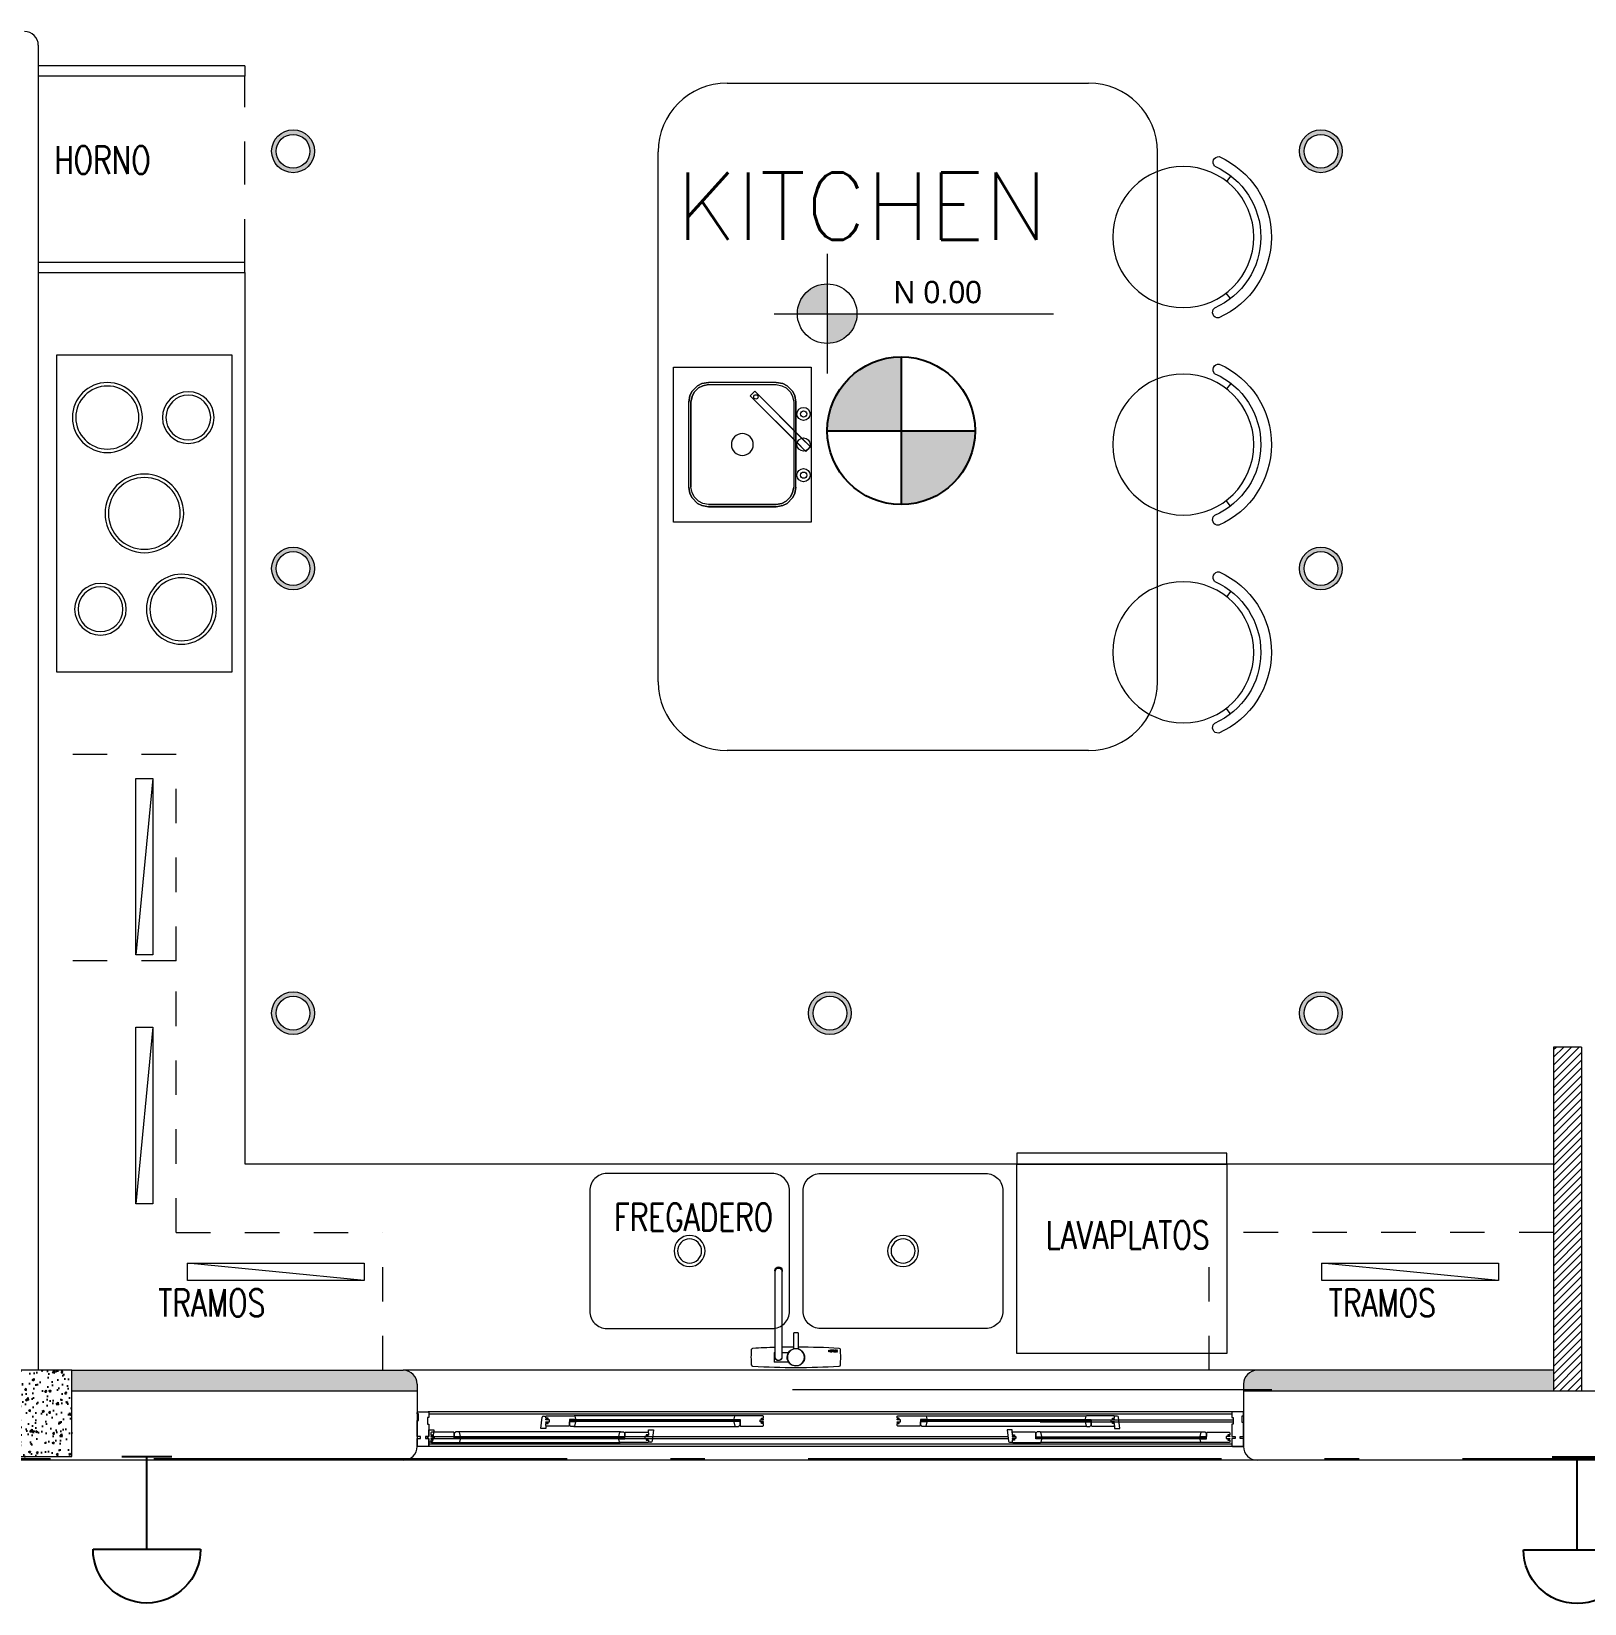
# Model space of a CAD drawing. Header units: metres. Extents: x 14 to 2416, y -346 to 476.
# Drawn here: x 46.732 to 51.242, y -222.756 to -218.19 of the extents above; entities that cross this region are included whole.
import ezdxf

# ---------------------------------------------------------------- set-up
doc = ezdxf.new("R2010")
doc.units = ezdxf.units.M
for name, pattern in [('0', [0]), ('ACAD_ISO10W100', [18, 12, -3, 0, -3]), ('DASHED', [0.75, 0.5, -0.25]), ('DASHED2', [0.375, 0.25, -0.125]), ('HIDDEN2', [0.1875, 0.125, -0.0625])]:
    doc.linetypes.add(name, pattern=pattern)
doc.layers.get('0').update_dxf_attribs({"linetype": '0', "lineweight": 20})
for name, color, linetype, lineweight in [('01_Mobiliario', 19, 'Continuous', 0), ('02_mobiliario', 250, 'Continuous', 5), ('A-ANNO-TEXT', 20, 'Continuous', 13), ('A-DOOR', 35, 'Continuous', 5), ('A-EQPM-OVHD', 253, 'DASHED2', 5), ('A-WALL', 250, 'Continuous', 20), ('baños', 251, 'Continuous', 0), ('Columnas', 7, 'Continuous', 18), ('cristales', 131, 'Continuous', 0), ('MAVA -LUMINARIAS', 1, 'Continuous', 18), ('MOB FIJOS', 251, 'Continuous', 0), ('MOBILIARIOS', 252, 'Continuous', 0), ('PLF 01', 252, 'Continuous', 9), ('PROYECCION', 9, 'DASHED', 0), ('textos', 7, 'Continuous', 0)]:
    doc.layers.add(name, color=color, linetype=linetype, lineweight=lineweight)
doc.layers.add('HATCH', color=8, linetype='Continuous')
doc.layers.add('MAVA Luminarias', color=1, linetype='Continuous')
doc.layers.add('RELLENO SECCION', color=8, linetype='Continuous', lineweight=0, transparency=0.4)
doc.layers.add('SOLAR', color=7, linetype='ACAD_ISO10W100', lineweight=9, true_color=0xff1414)
doc.styles.add('Arch-Dim', font='romans.shx', dxfattribs={"width": 0.75})
doc.styles.add('ESC100-2mm', font='arial.ttf', dxfattribs={"height": 0.15})
doc.styles.get("Standard").update_dxf_attribs({"font": 'arial.ttf', "height": 0.1875})

# ---------------------------------------------------------------- blocks, each defined once
blk = doc.blocks.new('SE3')
at = {"layer": 'MOB FIJOS'}
for p, q in [((115.4, 359.7), (115.4, 371.2)), ((132.6, 371.2), (115.4, 371.2)), ((115.4, 359.7), (116.8, 359.7)), ((116.8, 365.4), (116.8, 264.8)), ((124.5, 264.8), (124.5, 365.4)), ((124.5, 359.7), (132.6, 359.7)), ((138.5, 355.7), (138.5, 336.6)), ((143.5, 336.6), (143.5, 355.7)), ((180, 358.9), (179.6, 358.9)), ((179.6, 358.9), (179.6, 357)), ((179.6, 357), (180, 357)), ((180, 358.1), (180, 358.9)), ((180.7, 358.1), (180, 358.1)), ((180, 357), (180, 357.8)), ((180, 357.8), (180.7, 357.8)), ((181.1, 358.9), (180.7, 358.9)), ((180.7, 358.9), (180.7, 358.1)), ((180.7, 357.8), (180.7, 357)), ((180.7, 357), (181.1, 357)), ((181.1, 357), (181.1, 358.9)), ((181.5, 358.9), (182.8, 358.9)), ((181.5, 357), (181.5, 358.9)), ((182.9, 357), (181.5, 357)), ((181.8, 358.6), (181.8, 358.2)), ((182.8, 358.6), (181.8, 358.6)), ((181.8, 358.2), (182.8, 358.2)), ((181.8, 357.8), (181.8, 357.3)), ((182.8, 357.8), (181.8, 357.8)), ((181.8, 357.3), (182.9, 357.3)), ((182.8, 358.9), (182.8, 358.6)), ((182.8, 358.2), (182.8, 357.8)), ((182.9, 357.3), (182.9, 357)), ((183.2, 358.9), (183.6, 358.9)), ((183.2, 357), (183.2, 358.9)), ((184.5, 357), (183.2, 357)), ((183.6, 358.9), (183.6, 357.3)), ((183.6, 357.3), (184.5, 357.3)), ((184.5, 357.3), (184.5, 357)), ((184.6, 358.9), (185, 358.9)), ((185.2, 357), (184.6, 358.9)), ((185, 358.9), (185.4, 357.5)), ((185.6, 357), (185.2, 357)), ((185.4, 357.5), (185.9, 358.9)), ((186.3, 358.9), (185.6, 357)), ((185.9, 358.9), (186.3, 358.9)), ((186.5, 358.9), (187.8, 358.9)), ((186.5, 357), (186.5, 358.9)), ((187.8, 357), (186.5, 357)), ((186.8, 358.6), (186.8, 358.2)), ((187.8, 358.6), (186.8, 358.6)), ((186.8, 358.2), (187.7, 358.2)), ((186.8, 357.8), (186.8, 357.3)), ((187.7, 357.8), (186.8, 357.8)), ((186.8, 357.3), (187.8, 357.3)), ((187.7, 358.2), (187.7, 357.8)), ((187.8, 358.9), (187.8, 358.6)), ((187.8, 357.3), (187.8, 357)), ((188, 358.9), (188.5, 358.9)), ((188.6, 358), (188, 358.9)), ((188, 357), (188.6, 358)), ((188.4, 357), (188, 357)), ((188.8, 357.7), (188.4, 357)), ((188.5, 358.9), (188.8, 358.3)), ((188.8, 358.3), (189.2, 358.9)), ((189.2, 357), (188.8, 357.7)), ((189.6, 358.9), (189, 358)), ((189, 358), (189.7, 357)), ((189.2, 358.9), (189.6, 358.9)), ((189.7, 357), (189.2, 357)), ((143.5, 336.6), (138.5, 336.6)), ((116.5, 264.1), (116.5, 263.5)), ((116.8, 264.8), (116.8, 264.1)), ((124.5, 264.1), (124.5, 264.8)), ((124.8, 263.5), (124.8, 264.1))]:
    blk.add_line(p, q, dxfattribs=at)
blk.add_circle((141, 365.4), 10, dxfattribs=at)
for centre, radius, start, end in [((200.7, 365.4), 111.9, 175.2133, 184.7867), ((90.8, 374.6), 1.52, 93.4481, 175.2133), ((141, -458.7), 836.4, 86.5519, 93.4481), ((120.7, 365.4), 3.91, 0, 192.0524), ((120.7, 365.4), 3.81, 0, 180), ((141, 365.4), 10.2, 0, 255.8182), ((191.2, 374.6), 1.52, 4.7867, 86.5519), ((81.2, 365.4), 111.9, 355.2133, 4.7867), ((90.8, 356.2), 1.52, 184.7867, 266.5519), ((141, 1189.5), 836.4, 266.5519, 268.3467), ((120.7, 365.4), 3.91, 347.9113, 0), ((141, 1189.5), 836.4, 268.8689, 269.8295), ((141, 365.4), 10.2, 284.1818, 0), ((141, 1189.5), 836.4, 270.1705, 273.4481), ((191.2, 356.2), 1.52, 273.4481, 355.2133)]:
    blk.add_arc(centre, radius, start, end, dxfattribs=at)
for centre, major_axis, start_param, end_param in [((120.7, 264.1), (4.12, 0), 2.748282, 6.283185), ((120.7, 263.5), (4.12, 0), 3.141593, 6.283185), ((120.7, 264.8), (-3.81, 0), 0, 3.141593), ((120.7, 264.1), (3.81, 0), 3.141593, 6.283185), ((120.7, 264.1), (4.12, 0), 0, 0.393311)]:
    blk.add_ellipse(centre, major_axis=major_axis, ratio=0.996195, start_param=start_param, end_param=end_param, dxfattribs=at)
blk = doc.blocks.new('A$C42cea3f9')
at = {"layer": 'MOB FIJOS'}
for points in [[(0.53, 0.5642), (0.05, 0.5642, 0.414214), (0, 0.5142), (0, 0.1642, 0.414214), (0.05, 0.1142), (0.53, 0.1142, 0.414214), (0.58, 0.1642), (0.58, 0.5142, 0.414214)], [(0.67, 0.5642), (1.15, 0.5642, -0.414214), (1.2, 0.5142), (1.2, 0.1642, -0.414214), (1.15, 0.1142), (0.67, 0.1142, -0.414214), (0.62, 0.1642), (0.62, 0.5142, -0.414214)]]:
    blk.add_lwpolyline(points, format="xyb", close=True, dxfattribs=at)
at = {"layer": 'MOB FIJOS', "ltscale": 0.01}
for centre, major_axis in [((0.29, 0.3392), (-0.0318, 0.0318)), ((0.29, 0.3392), (-0.0247, 0.0247)), ((0.91, 0.3392), (-0.0318, 0.0318)), ((0.91, 0.3392), (-0.0247, 0.0247))]:
    blk.add_ellipse(centre, major_axis=major_axis, ratio=1, start_param=2.356194489560823, end_param=8.639379796740409, dxfattribs=at)
at = {"layer": 'MOB FIJOS', "xscale": 0.002480511886764446, "yscale": 0.002480511886764446, "zscale": 0.002480511886764446, "rotation": 180}
blk.add_blockref('SE3', (0.951, 0.9368), dxfattribs=at)
blk = doc.blocks.new('A$C900cbe0a')
at = {"layer": 'MOB FIJOS', "extrusion": (0, 0, -1), "elevation": -0.9042}
blk.add_lwpolyline([(-0.51, 0.92), (0, 0.92), (0, 0), (-0.51, 0)], close=True, dxfattribs=at)
at = {"layer": 'MOB FIJOS', "extrusion": (0, 0, -1)}
for centre, radius in [((-0.1475, 0.7384, -0.9042), 0.1016), ((-0.1475, 0.7384, -0.9042), 0.0916), ((-0.3825, 0.7384, -0.9042), 0.075), ((-0.3825, 0.7384, -0.9042), 0.065), ((-0.255, 0.46, -0.9042), 0.1143), ((-0.255, 0.46, -0.9042), 0.1043), ((-0.3625, 0.1816, -0.9042), 0.1016), ((-0.1275, 0.1816, -0.9042), 0.075), ((-0.1275, 0.1816, -0.9042), 0.065), ((-0.3625, 0.1816, -0.9042), 0.0916)]:
    blk.add_circle(centre, radius, dxfattribs=at)
blk = doc.blocks.new('Fenton Bead')
at = {"color": 7}
blk.add_lwpolyline([(2.1, 12.5, -0.341999), (0.2, 11), (0, 10.7), (0, 1), (1, 0), (18, 0), (18, 0.5), (14.7, 12.9, 0.339454), (13.2, 14), (4.1, 14, 0.341999)], format="xyb", close=True, dxfattribs=at)
blk = doc.blocks.new('A$C29b7e361')
at = {"layer": 'A-DOOR', "color": 7}
for p, q in [((0, 0.0985), (0.0015, 0.1)), ((0, 0.0945), (0, 0.0985)), ((0.004, 0.0945), (0, 0.0945)), ((0.0015, 0.1), (0.0325, 0.1)), ((0.004, 0.0755), (0.004, 0.0945)), ((0.0325, 0.1), (0.034, 0.0985)), ((2.3675, 0.1), (0.0325, 0.1)), ((0.034, 0.0985), (0.034, 0.0835)), ((2.3675, 0.1), (2.366, 0.0985)), ((2.366, 0.0985), (2.366, 0.0835)), ((2.3985, 0.1), (2.3675, 0.1)), ((2.4, 0.0985), (2.3985, 0.1)), ((2.4, 0.0885), (2.4, 0.0985)), ((0, 0.029), (0, 0.0755)), ((0, 0.0755), (0.004, 0.0755)), ((0.034, 0.0835), (0.03, 0.0835)), ((0.03, 0.0835), (0.03, 0.0645)), ((0.03, 0.0645), (0.034, 0.0645)), ((0.034, 0.0645), (0.034, 0.029)), ((0.034, 0.029), (0.034, 0.0485)), ((0.034, 0.0485), (0.049, 0.0485)), ((0.049, 0.0485), (0.0447, 0.0153)), ((0.3593, 0.0515), (0.3636, 0.0847)), ((0.3743, 0.0515), (0.3593, 0.0515)), ((0.3666, 0.0875), (0.3743, 0.0875)), ((0.3743, 0.0875), (0.3758, 0.089)), ((0.3743, 0.082), (0.3743, 0.0875)), ((0.3803, 0.082), (0.3743, 0.082)), ((0.3743, 0.077), (0.3743, 0.0793)), ((0.3743, 0.0793), (0.3803, 0.0793)), ((0.3843, 0.077), (0.3743, 0.077)), ((0.3743, 0.069), (0.3743, 0.071)), ((0.3743, 0.071), (0.3843, 0.071)), ((0.3803, 0.069), (0.3743, 0.069)), ((0.3743, 0.0605), (0.3743, 0.0663)), ((0.3743, 0.0663), (0.3803, 0.0663)), ((0.3758, 0.059), (0.3743, 0.0605)), ((0.3743, 0.0605), (0.3743, 0.0515)), ((0.3758, 0.089), (0.4565, 0.089)), ((0.4408, 0.059), (0.3758, 0.059)), ((0.3803, 0.0793), (0.3803, 0.082)), ((0.3803, 0.0663), (0.3803, 0.069)), ((0.3843, 0.071), (0.3843, 0.077)), ((0.4423, 0.0605), (0.4408, 0.059)), ((0.4598, 0.078), (0.4423, 0.078)), ((0.4423, 0.078), (0.4423, 0.0605)), ((0.4423, 0.075), (0.4473, 0.075)), ((0.4423, 0.075), (0.4473, 0.075)), ((0.4473, 0.077), (0.4533, 0.073)), ((0.4473, 0.073), (0.4533, 0.077)), ((0.4556, 0.058), (0.9246, 0.058)), ((0.4565, 0.089), (0.4583, 0.0875)), ((0.9237, 0.089), (0.4565, 0.089)), ((0.4583, 0.0875), (0.4603, 0.0795)), ((0.4603, 0.0785), (0.4598, 0.078)), ((0.4603, 0.0795), (0.4603, 0.0785)), ((0.6715, 0.0395), (0.6715, 0.0485)), ((0.6715, 0.0485), (0.6865, 0.0485)), ((0.6865, 0.0485), (0.6822, 0.0153)), ((0.9218, 0.0875), (0.9198, 0.0795)), ((0.9198, 0.0795), (0.9198, 0.0785)), ((0.9198, 0.0785), (0.9203, 0.078)), ((0.9203, 0.078), (0.9378, 0.078)), ((0.9237, 0.089), (0.9218, 0.0875)), ((1.0043, 0.089), (0.9237, 0.089)), ((0.9328, 0.077), (0.9268, 0.073)), ((0.9328, 0.073), (0.9268, 0.077)), ((0.9378, 0.075), (0.9328, 0.075)), ((0.9378, 0.075), (0.9328, 0.075)), ((0.9378, 0.078), (0.9378, 0.0605)), ((0.9378, 0.0605), (0.9393, 0.059)), ((0.9393, 0.059), (1.0043, 0.059)), ((0.9958, 0.071), (0.9958, 0.077)), ((0.9958, 0.077), (1.0058, 0.077)), ((1.0058, 0.071), (0.9958, 0.071)), ((0.9998, 0.0793), (0.9998, 0.082)), ((0.9998, 0.082), (1.0058, 0.082)), ((1.0058, 0.0793), (0.9998, 0.0793)), ((0.9998, 0.0663), (0.9998, 0.069)), ((0.9998, 0.069), (1.0058, 0.069)), ((1.0058, 0.0663), (0.9998, 0.0663)), ((1.0058, 0.0875), (1.0043, 0.089)), ((1.0043, 0.059), (1.0058, 0.0605)), ((1.0058, 0.082), (1.0058, 0.0875)), ((1.0058, 0.077), (1.0058, 0.0793)), ((1.0058, 0.069), (1.0058, 0.071)), ((1.0058, 0.0605), (1.0058, 0.0663)), ((1.3942, 0.0875), (1.3957, 0.089)), ((1.3942, 0.082), (1.3942, 0.0875)), ((1.4002, 0.082), (1.3942, 0.082)), ((1.3942, 0.077), (1.3942, 0.0793)), ((1.3942, 0.0793), (1.4002, 0.0793)), ((1.4042, 0.077), (1.3942, 0.077)), ((1.3942, 0.069), (1.3942, 0.071)), ((1.3942, 0.071), (1.4042, 0.071)), ((1.4002, 0.069), (1.3942, 0.069)), ((1.3942, 0.0605), (1.3942, 0.0663)), ((1.3942, 0.0663), (1.4002, 0.0663)), ((1.3957, 0.059), (1.3942, 0.0605)), ((1.3957, 0.089), (1.4763, 0.089)), ((1.4607, 0.059), (1.3957, 0.059)), ((1.4002, 0.0793), (1.4002, 0.082)), ((1.4002, 0.0663), (1.4002, 0.069)), ((1.4042, 0.071), (1.4042, 0.077)), ((1.4622, 0.0605), (1.4607, 0.059)), ((1.4797, 0.078), (1.4622, 0.078)), ((1.4622, 0.078), (1.4622, 0.0605)), ((1.4622, 0.075), (1.4672, 0.075)), ((1.4622, 0.075), (1.4672, 0.075)), ((1.4672, 0.077), (1.4732, 0.073)), ((1.4672, 0.073), (1.4732, 0.077)), ((1.9444, 0.058), (1.4754, 0.058)), ((1.4763, 0.089), (1.4782, 0.0875)), ((1.4763, 0.089), (1.9435, 0.089)), ((1.4782, 0.0875), (1.4802, 0.0795)), ((1.4802, 0.0785), (1.4797, 0.078)), ((1.4802, 0.0795), (1.4802, 0.0785)), ((1.7285, 0.0485), (1.7135, 0.0485)), ((1.7135, 0.0485), (1.7178, 0.0153)), ((1.7285, 0.0395), (1.7285, 0.0485)), ((1.9417, 0.0875), (1.9397, 0.0795)), ((1.9397, 0.0795), (1.9397, 0.0785)), ((1.9397, 0.0785), (1.9402, 0.078)), ((1.9402, 0.078), (1.9577, 0.078)), ((1.9435, 0.089), (1.9417, 0.0875)), ((2.0242, 0.089), (1.9435, 0.089)), ((1.9527, 0.077), (1.9467, 0.073)), ((1.9527, 0.073), (1.9467, 0.077)), ((1.9577, 0.075), (1.9527, 0.075)), ((1.9577, 0.075), (1.9527, 0.075)), ((1.9577, 0.078), (1.9577, 0.0605)), ((1.9577, 0.0605), (1.9592, 0.059)), ((1.9592, 0.059), (2.0242, 0.059)), ((2.0157, 0.071), (2.0157, 0.077)), ((2.0157, 0.077), (2.0257, 0.077)), ((2.0257, 0.071), (2.0157, 0.071)), ((2.0197, 0.0793), (2.0197, 0.082)), ((2.0197, 0.082), (2.0257, 0.082)), ((2.0257, 0.0793), (2.0197, 0.0793)), ((2.0197, 0.0663), (2.0197, 0.069)), ((2.0197, 0.069), (2.0257, 0.069)), ((2.0257, 0.0663), (2.0197, 0.0663)), ((2.0257, 0.0875), (2.0242, 0.089)), ((2.0242, 0.059), (2.0257, 0.0605)), ((2.0257, 0.082), (2.0257, 0.0875)), ((2.0334, 0.0875), (2.0257, 0.0875)), ((2.0257, 0.077), (2.0257, 0.0793)), ((2.0257, 0.069), (2.0257, 0.071)), ((2.0257, 0.0605), (2.0257, 0.0663)), ((2.0257, 0.0605), (2.0257, 0.0515)), ((2.0257, 0.0515), (2.0407, 0.0515)), ((2.0407, 0.0515), (2.0364, 0.0847)), ((2.366, 0.0835), (2.37, 0.0835)), ((2.37, 0.0645), (2.366, 0.0645)), ((2.366, 0.0645), (2.366, 0.029)), ((2.37, 0.0835), (2.37, 0.0645)), ((2.396, 0.0695), (2.396, 0.0885)), ((2.396, 0.0885), (2.4, 0.0885)), ((2.4, 0.0695), (2.396, 0.0695)), ((2.4, 0.029), (2.4, 0.0695)), ((0.01, 0.029), (0, 0.029)), ((0, 0), (0, 0.023)), ((0, 0.023), (0.01, 0.023)), ((0.0325, 0), (0, 0)), ((2.4, 0), (0, 0)), ((0.01, 0.023), (0.01, 0.029)), ((0.034, 0.029), (0.024, 0.029)), ((0.024, 0.029), (0.024, 0.023)), ((0.024, 0.023), (0.034, 0.023)), ((0.0305, 0.023), (0.0305, 0.029)), ((0.0305, 0.029), (0.034, 0.029)), ((0.034, 0.023), (0.0305, 0.023)), ((0.034, 0.0015), (0.0325, 0)), ((0.034, 0.023), (0.034, 0.0015)), ((0.034, 0.0015), (0.034, 0.023)), ((0.0417, 0.0125), (0.034, 0.0125)), ((0.0415, 0.041), (0.04, 0.0395)), ((0.04, 0.0395), (0.04, 0.0337)), ((0.04, 0.0337), (0.046, 0.0337)), ((0.046, 0.031), (0.04, 0.031)), ((0.04, 0.031), (0.04, 0.029)), ((0.04, 0.029), (0.05, 0.029)), ((0.05, 0.023), (0.04, 0.023)), ((0.04, 0.023), (0.04, 0.0207)), ((0.04, 0.0207), (0.046, 0.0207)), ((0.046, 0.018), (0.04, 0.018)), ((0.04, 0.018), (0.04, 0.0125)), ((0.04, 0.0125), (0.0415, 0.011)), ((0.1065, 0.041), (0.0415, 0.041)), ((0.0415, 0.011), (0.1221, 0.011)), ((0.046, 0.0337), (0.046, 0.031)), ((0.046, 0.0207), (0.046, 0.018)), ((0.05, 0.029), (0.05, 0.023)), ((0.108, 0.0395), (0.1065, 0.041)), ((0.108, 0.022), (0.108, 0.0395)), ((0.108, 0.025), (0.113, 0.025)), ((0.108, 0.025), (0.113, 0.025)), ((0.1255, 0.022), (0.108, 0.022)), ((0.113, 0.023), (0.119, 0.027)), ((0.113, 0.027), (0.119, 0.023)), ((0.5903, 0.042), (0.1212, 0.042)), ((0.1221, 0.011), (0.124, 0.0125)), ((0.1221, 0.011), (0.5894, 0.011)), ((0.124, 0.0125), (0.126, 0.0205)), ((0.126, 0.0215), (0.1255, 0.022)), ((0.126, 0.0205), (0.126, 0.0215)), ((0.5855, 0.0215), (0.586, 0.022)), ((0.5855, 0.0205), (0.5855, 0.0215)), ((0.5875, 0.0125), (0.5855, 0.0205)), ((0.586, 0.022), (0.6035, 0.022)), ((0.5894, 0.011), (0.5875, 0.0125)), ((0.67, 0.011), (0.5894, 0.011)), ((0.5985, 0.023), (0.5925, 0.027)), ((0.5985, 0.027), (0.5925, 0.023)), ((0.6035, 0.025), (0.5985, 0.025)), ((0.6035, 0.025), (0.5985, 0.025)), ((0.6035, 0.0395), (0.605, 0.041)), ((0.6035, 0.022), (0.6035, 0.0395)), ((0.605, 0.041), (0.67, 0.041)), ((0.6715, 0.029), (0.6615, 0.029)), ((0.6615, 0.029), (0.6615, 0.023)), ((0.6615, 0.023), (0.6715, 0.023)), ((0.6715, 0.0337), (0.6655, 0.0337)), ((0.6655, 0.0337), (0.6655, 0.031)), ((0.6655, 0.031), (0.6715, 0.031)), ((0.6715, 0.0207), (0.6655, 0.0207)), ((0.6655, 0.0207), (0.6655, 0.018)), ((0.6655, 0.018), (0.6715, 0.018)), ((0.67, 0.041), (0.6715, 0.0395)), ((0.6715, 0.0125), (0.67, 0.011)), ((0.6715, 0.0395), (0.6715, 0.0337)), ((0.6715, 0.031), (0.6715, 0.029)), ((0.6715, 0.023), (0.6715, 0.0207)), ((0.6715, 0.018), (0.6715, 0.0125)), ((0.6792, 0.0125), (0.6715, 0.0125)), ((1.7208, 0.0125), (1.7285, 0.0125)), ((1.73, 0.041), (1.7285, 0.0395)), ((1.7285, 0.0395), (1.7285, 0.0337)), ((1.7285, 0.0337), (1.7345, 0.0337)), ((1.7345, 0.031), (1.7285, 0.031)), ((1.7285, 0.031), (1.7285, 0.029)), ((1.7285, 0.029), (1.7385, 0.029)), ((1.7385, 0.023), (1.7285, 0.023)), ((1.7285, 0.023), (1.7285, 0.0207)), ((1.7285, 0.0207), (1.7345, 0.0207)), ((1.7345, 0.018), (1.7285, 0.018)), ((1.7285, 0.018), (1.7285, 0.0125)), ((1.7285, 0.0125), (1.73, 0.011)), ((1.795, 0.041), (1.73, 0.041)), ((1.73, 0.011), (1.8106, 0.011)), ((1.7345, 0.0337), (1.7345, 0.031)), ((1.7345, 0.0207), (1.7345, 0.018)), ((1.7385, 0.029), (1.7385, 0.023)), ((1.7965, 0.0395), (1.795, 0.041)), ((1.7965, 0.022), (1.7965, 0.0395)), ((1.7965, 0.025), (1.8015, 0.025)), ((1.7965, 0.025), (1.8015, 0.025)), ((1.814, 0.022), (1.7965, 0.022)), ((1.8015, 0.023), (1.8075, 0.027)), ((1.8015, 0.027), (1.8075, 0.023)), ((1.8097, 0.042), (2.2788, 0.042)), ((1.8106, 0.011), (1.8125, 0.0125)), ((2.2779, 0.011), (1.8106, 0.011)), ((1.8125, 0.0125), (1.8145, 0.0205)), ((1.8145, 0.0215), (1.814, 0.022)), ((1.8145, 0.0205), (1.8145, 0.0215)), ((2.274, 0.0215), (2.2745, 0.022)), ((2.274, 0.0205), (2.274, 0.0215)), ((2.276, 0.0125), (2.274, 0.0205)), ((2.2745, 0.022), (2.292, 0.022)), ((2.2779, 0.011), (2.276, 0.0125)), ((2.3585, 0.011), (2.2779, 0.011)), ((2.287, 0.023), (2.281, 0.027)), ((2.287, 0.027), (2.281, 0.023)), ((2.292, 0.025), (2.287, 0.025)), ((2.292, 0.025), (2.287, 0.025)), ((2.292, 0.0395), (2.2935, 0.041)), ((2.292, 0.022), (2.292, 0.0395)), ((2.2935, 0.041), (2.3585, 0.041)), ((2.36, 0.029), (2.35, 0.029)), ((2.35, 0.029), (2.35, 0.023)), ((2.35, 0.023), (2.36, 0.023)), ((2.36, 0.0337), (2.354, 0.0337)), ((2.354, 0.0337), (2.354, 0.031)), ((2.354, 0.031), (2.36, 0.031)), ((2.36, 0.0207), (2.354, 0.0207)), ((2.354, 0.0207), (2.354, 0.018)), ((2.354, 0.018), (2.36, 0.018)), ((2.3585, 0.041), (2.36, 0.0395)), ((2.36, 0.0125), (2.3585, 0.011)), ((2.36, 0.0395), (2.36, 0.0337)), ((2.36, 0.031), (2.36, 0.029)), ((2.36, 0.023), (2.36, 0.0207)), ((2.36, 0.018), (2.36, 0.0125)), ((2.366, 0.029), (2.376, 0.029)), ((2.376, 0.023), (2.366, 0.023)), ((2.366, 0.023), (2.366, 0.0015)), ((2.366, 0.0015), (2.3675, 0)), ((2.3675, 0), (2.4, 0)), ((2.376, 0.029), (2.376, 0.023)), ((2.39, 0.023), (2.39, 0.029)), ((2.39, 0.029), (2.4, 0.029)), ((2.4, 0.023), (2.39, 0.023)), ((2.4, 0), (2.4, 0.023))]:
    blk.add_line(p, q, dxfattribs=at)
at = {"layer": 'A-DOOR', "color": 8}
for p, q in [((2.366, 0.094), (0.034, 0.094)), ((1.8082, 0.077), (2.37, 0.077)), ((1.809, 0.071), (2.37, 0.071)), ((2.366, 0.006), (0.034, 0.006)), ((0.0457, 0.023), (1.7168, 0.023)), ((0.0465, 0.029), (1.716, 0.029))]:
    blk.add_line(p, q, dxfattribs=at)
at = {"layer": 'A-DOOR', "color": 7}
for points in [[(0.4423, 0.075), (0.4473, 0.075), (0.4473, 0.075), (0.4423, 0.075)], [(0.9328, 0.073), (0.4473, 0.073), (0.4473, 0.077), (0.9328, 0.077)], [(0.9328, 0.077), (0.4473, 0.077), (0.4473, 0.073), (0.9328, 0.073)], [(0.4473, 0.077), (0.4533, 0.077), (0.4533, 0.073), (0.4473, 0.073)], [(0.4598, 0.078), (0.4478, 0.078), (0.4478, 0.077), (0.4598, 0.077)], [(0.4598, 0.073), (0.4478, 0.073), (0.4478, 0.072), (0.4598, 0.072)], [(0.4533, 0.077), (0.4583, 0.077), (0.4583, 0.073), (0.4533, 0.073)], [(0.9203, 0.078), (0.9323, 0.078), (0.9323, 0.077), (0.9203, 0.077)], [(0.9203, 0.073), (0.9323, 0.073), (0.9323, 0.072), (0.9203, 0.072)], [(0.9268, 0.077), (0.9218, 0.077), (0.9218, 0.073), (0.9268, 0.073)], [(0.9328, 0.077), (0.9268, 0.077), (0.9268, 0.073), (0.9328, 0.073)], [(0.9378, 0.075), (0.9328, 0.075), (0.9328, 0.075), (0.9378, 0.075)], [(1.4622, 0.075), (1.4672, 0.075), (1.4672, 0.075), (1.4622, 0.075)], [(1.4672, 0.077), (1.4732, 0.077), (1.4732, 0.073), (1.4672, 0.073)], [(1.4672, 0.073), (1.9527, 0.073), (1.9527, 0.077), (1.4672, 0.077)], [(1.4672, 0.077), (1.9527, 0.077), (1.9527, 0.073), (1.4672, 0.073)], [(1.4797, 0.078), (1.4677, 0.078), (1.4677, 0.077), (1.4797, 0.077)], [(1.4797, 0.073), (1.4677, 0.073), (1.4677, 0.072), (1.4797, 0.072)], [(1.4732, 0.077), (1.4782, 0.077), (1.4782, 0.073), (1.4732, 0.073)], [(1.9402, 0.078), (1.9522, 0.078), (1.9522, 0.077), (1.9402, 0.077)], [(1.9402, 0.073), (1.9522, 0.073), (1.9522, 0.072), (1.9402, 0.072)], [(1.9467, 0.077), (1.9417, 0.077), (1.9417, 0.073), (1.9467, 0.073)], [(1.9527, 0.077), (1.9467, 0.077), (1.9467, 0.073), (1.9527, 0.073)], [(1.9577, 0.075), (1.9527, 0.075), (1.9527, 0.075), (1.9577, 0.075)], [(0.108, 0.025), (0.113, 0.025), (0.113, 0.025), (0.108, 0.025)], [(0.113, 0.023), (0.119, 0.023), (0.119, 0.027), (0.113, 0.027)], [(0.113, 0.027), (0.5985, 0.027), (0.5985, 0.023), (0.113, 0.023)], [(0.113, 0.023), (0.5985, 0.023), (0.5985, 0.027), (0.113, 0.027)], [(0.1255, 0.027), (0.1135, 0.027), (0.1135, 0.028), (0.1255, 0.028)], [(0.1255, 0.022), (0.1135, 0.022), (0.1135, 0.023), (0.1255, 0.023)], [(0.119, 0.023), (0.124, 0.023), (0.124, 0.027), (0.119, 0.027)], [(0.586, 0.027), (0.598, 0.027), (0.598, 0.028), (0.586, 0.028)], [(0.586, 0.022), (0.598, 0.022), (0.598, 0.023), (0.586, 0.023)], [(0.5925, 0.023), (0.5875, 0.023), (0.5875, 0.027), (0.5925, 0.027)], [(0.5985, 0.023), (0.5925, 0.023), (0.5925, 0.027), (0.5985, 0.027)], [(0.6035, 0.025), (0.5985, 0.025), (0.5985, 0.025), (0.6035, 0.025)], [(1.7965, 0.025), (1.8015, 0.025), (1.8015, 0.025), (1.7965, 0.025)], [(2.287, 0.027), (1.8015, 0.027), (1.8015, 0.023), (2.287, 0.023)], [(2.287, 0.023), (1.8015, 0.023), (1.8015, 0.027), (2.287, 0.027)], [(1.8015, 0.023), (1.8075, 0.023), (1.8075, 0.027), (1.8015, 0.027)], [(1.814, 0.027), (1.802, 0.027), (1.802, 0.028), (1.814, 0.028)], [(1.814, 0.022), (1.802, 0.022), (1.802, 0.023), (1.814, 0.023)], [(1.8075, 0.023), (1.8125, 0.023), (1.8125, 0.027), (1.8075, 0.027)], [(2.2745, 0.027), (2.2865, 0.027), (2.2865, 0.028), (2.2745, 0.028)], [(2.2745, 0.022), (2.2865, 0.022), (2.2865, 0.023), (2.2745, 0.023)], [(2.281, 0.023), (2.276, 0.023), (2.276, 0.027), (2.281, 0.027)], [(2.287, 0.023), (2.281, 0.023), (2.281, 0.027), (2.287, 0.027)], [(2.292, 0.025), (2.287, 0.025), (2.287, 0.025), (2.292, 0.025)]]:
    blk.add_lwpolyline(points, close=True, dxfattribs=at)
for centre, start, end in [((0.3666, 0.0845), 89.9985, 175.7109), ((2.0334, 0.0845), 4.2891, 90.0015), ((0.0417, 0.0155), 269.9985, 355.7109), ((0.6792, 0.0155), 269.9985, 355.7109), ((1.7208, 0.0155), 184.2891, 270.0015)]:
    blk.add_arc(centre, 0.003, start, end, dxfattribs=at)
at = {"layer": 'cristales', "const_width": 0.004}
for points in [[(0.9218, 0.075), (0.4583, 0.075)], [(1.4782, 0.075), (1.9417, 0.075)], [(0.124, 0.025), (0.5875, 0.025)], [(2.276, 0.025), (1.8125, 0.025)]]:
    blk.add_lwpolyline(points, dxfattribs=at)
at = {"layer": 'A-DOOR', "color": 7, "yscale": 0.001000000023175567, "zscale": 0.001000000023175567, "rotation": 180}
for p, xscale in [((0.4423, 0.072), -0.001000000023175567), ((0.9378, 0.072), 0.001000000023175567), ((1.4622, 0.072), -0.001000000023175567), ((1.9577, 0.072), 0.001000000023175567)]:
    blk.add_blockref('Fenton Bead', p, dxfattribs=dict(at, xscale=xscale))
at = {"layer": 'A-DOOR', "color": 7, "yscale": 0.001000000023175567, "zscale": 0.001000000023175567}
for p, xscale in [((0.108, 0.028), 0.001000000023175567), ((0.6035, 0.028), -0.001000000023175567), ((1.7965, 0.028), 0.001000000023175567), ((2.292, 0.028), -0.001000000023175567)]:
    blk.add_blockref('Fenton Bead', p, dxfattribs=dict(at, xscale=xscale))
blk = doc.blocks.new('PL BASE 1N NASAS 09')
at = {"layer": 'HATCH'}
h = blk.add_hatch(dxfattribs=at)
h.set_pattern_fill('AR-CONC', color=256, scale=0.00032)
h.paths.add_polyline_path([(-104.1333, -54.9888), (-104.1333, -55.2388), (-103.5333, -55.2388), (-103.5333, -54.9888)])
at = {"layer": 'PLF 01'}
h = blk.add_hatch(dxfattribs=at)
h.set_pattern_fill('LINE', color=256, scale=0.005, angle=45)
h.set_pattern_definition([(45, (-101.589091, -54.774719), (-0.01122532, 0.01122532), [])])
h.paths.add_polyline_path([(-99.1496, -54.0497), (-99.1496, -55.0497), (-99.231, -55.0497), (-99.231, -54.0497)])
at = {"layer": 'RELLENO SECCION', "true_color": 0xc7c8ca}
h = blk.add_hatch(color=9, dxfattribs=at)
h.dxf.hatch_style = 1
h.paths.add_polyline_path([(-102.5311, -55.0497), (-102.5311, -55.0288, 0.414214), (-102.5711, -54.9888), (-103.5333, -54.9888), (-103.5333, -55.0497)])
h.paths.add_polyline_path([(-99.231, -55.0497), (-99.231, -54.9888), (-100.0911, -54.9888, 0.414214), (-100.1311, -55.0288), (-100.1311, -55.0497)])
at = {"layer": 'textos', "transparency": 33554534}
h = blk.add_hatch(color=256, dxfattribs=at)
h.dxf.hatch_style = 1
h.paths.add_polyline_path([(-101.3403, -51.8331, 0.414214), (-101.4269, -51.9196), (-101.3403, -51.9196)])
h.paths.add_polyline_path([(-101.2538, -51.9196), (-101.3403, -51.9196), (-101.3403, -52.0062, 0.414214)])
at = {"layer": '01_Mobiliario', "transparency": 33554684}
for p, q in [((-103.0311, -51.1997), (-103.0311, -51.2297)), ((-103.6311, -51.7697), (-103.0311, -51.7697))]:
    blk.add_line(p, q, dxfattribs=at)
at = {"layer": '01_Mobiliario', "ltscale": 0.005, "transparency": 33554684}
for p, q in [((-103.0311, -51.7997), (-103.0311, -54.3888)), ((-103.0311, -54.3888), (-99.231, -54.3888))]:
    blk.add_line(p, q, dxfattribs=at)
at = {"layer": '01_Mobiliario', "transparency": 33554684}
for points in [[(-103.0311, -51.1997), (-103.6311, -51.1997)], [(-103.0311, -51.2297), (-103.6311, -51.2297)], [(-103.6311, -51.7997), (-103.0311, -51.7997), (-103.0311, -51.7697)]]:
    blk.add_lwpolyline(points, dxfattribs=at)
at = {"layer": '02_mobiliario', "transparency": 33554684}
for p, q in [((-101.631, -51.2497), (-100.581, -51.2497)), ((-101.831, -52.9888), (-101.831, -51.4497)), ((-100.381, -52.9888), (-100.381, -51.4497)), ((-100.581, -53.1888), (-101.631, -53.1888))]:
    blk.add_line(p, q, dxfattribs=at)
for centre, start, end in [((-101.631, -51.4497), 90, 180), ((-100.581, -51.4497), 360, 90), ((-101.631, -52.9888), 180, 270), ((-100.581, -52.9888), 270, 360)]:
    blk.add_arc(centre, 0.2, start, end, dxfattribs=at)
at = {"layer": 'A-DOOR', "color": 7}
blk.add_line((-100.1311, -55.2497), (-102.5311, -55.2497), dxfattribs=at)
at = {"layer": 'A-EQPM-OVHD', "linetype": 'HIDDEN2'}
blk.add_line((-103.0311, -51.7697), (-103.0311, -51.2297), dxfattribs=at)
at = {"layer": 'A-WALL'}
for p, q in [((-103.6311, -51.1397), (-103.6311, -54.9888)), ((-103.5333, -54.9888), (-102.5711, -54.9888)), ((-100.0912, -54.9888), (-102.5711, -54.9888)), ((-99.231, -54.9888), (-100.0912, -54.9888)), ((-102.5311, -55.0497), (-103.5333, -55.0497)), ((-99.0311, -55.0497), (-100.1311, -55.0497)), ((-102.5711, -55.2497), (-104.2911, -55.2497)), ((-97.8461, -55.2497), (-102.5711, -55.2497))]:
    blk.add_line(p, q, dxfattribs=at)
at = {"layer": 'A-WALL', "transparency": 33554684}
for p, q in [((-102.5311, -55.0288), (-102.5311, -55.2097)), ((-100.1311, -55.0288), (-100.1311, -55.2097))]:
    blk.add_line(p, q, dxfattribs=at)
at = {"layer": 'A-WALL'}
for centre, start, end in [((-103.6711, -51.1397), 0, 90), ((-102.5711, -55.0288), 0, 90), ((-100.0911, -55.0288), 90, 180)]:
    blk.add_arc(centre, 0.04, start, end, dxfattribs=at)
at = {"layer": 'A-WALL', "transparency": 33554684}
for centre, start, end in [((-102.5711, -55.2097), 270, 0), ((-100.0911, -55.2097), 180, 270)]:
    blk.add_arc(centre, 0.04, start, end, dxfattribs=at)
at = {"layer": 'Columnas'}
blk.add_lwpolyline([(-104.1333, -54.9888), (-104.1333, -55.2388), (-103.5333, -55.2388), (-103.5333, -54.9888)], close=True, dxfattribs=at)
at = {"layer": 'MOB FIJOS', "ltscale": 0.01}
for p, q in [((-101.5505, -52.1445, 0.0413), (-101.564, -52.158, 0.0603)), ((-101.3886, -52.3065, 0.0222), (-101.4021, -52.3199, 0.0222))]:
    blk.add_line(p, q, dxfattribs=at)
for points, elevation in [([(-101.7866, -52.0747), (-101.3866, -52.0747), (-101.3866, -52.5247), (-101.7866, -52.5247), (-101.7866, -52.0747)], -0.0063), ([(-101.685, -52.1255), (-101.7009, -52.1287), (-101.7136, -52.135), (-101.7263, -52.1477), (-101.7326, -52.1604), (-101.7358, -52.1763)], -0.0063), ([(-101.4882, -52.1192), (-101.4691, -52.1223), (-101.4564, -52.1287), (-101.4406, -52.1446), (-101.4342, -52.1573), (-101.431, -52.1763)], 0.0063), ([(-101.685, -52.4739), (-101.7009, -52.4707), (-101.7136, -52.4644), (-101.7263, -52.4517), (-101.7326, -52.439), (-101.7358, -52.4231)], -0.0063), ([(-101.4882, -52.4803), (-101.4691, -52.4771), (-101.4564, -52.4707), (-101.4406, -52.4549), (-101.4342, -52.4422), (-101.431, -52.4231)], 0.0063)]:
    blk.add_lwpolyline(points, dxfattribs=dict(at, elevation=elevation))
for points in [[(-101.685, -52.1192), (-101.704, -52.1223), (-101.7167, -52.1287), (-101.7326, -52.1446), (-101.739, -52.1573), (-101.7421, -52.1763)], [(-101.4882, -52.1255), (-101.4723, -52.1287), (-101.4596, -52.135), (-101.4469, -52.1477), (-101.4406, -52.1604), (-101.4374, -52.1763)], [(-101.685, -52.4803), (-101.704, -52.4771), (-101.7167, -52.4707), (-101.7326, -52.4549), (-101.739, -52.4422), (-101.7421, -52.4231)], [(-101.4882, -52.4739), (-101.4723, -52.4707), (-101.4596, -52.4644), (-101.4469, -52.4517), (-101.4406, -52.439), (-101.4374, -52.4231)]]:
    blk.add_lwpolyline(points, dxfattribs=at)
at = {"layer": 'MOB FIJOS', "ltscale": 0.01, "elevation": -0.2096}
blk.add_lwpolyline([(-101.4406, -52.1604), (-101.4374, -52.1763), (-101.4374, -52.4231), (-101.4406, -52.439), (-101.4469, -52.4517), (-101.4596, -52.4644), (-101.4723, -52.4707), (-101.4882, -52.4739), (-101.685, -52.4739), (-101.7009, -52.4707), (-101.7136, -52.4644), (-101.7263, -52.4517), (-101.7326, -52.439), (-101.7358, -52.4231), (-101.7358, -52.1763), (-101.7326, -52.1604), (-101.7263, -52.1477), (-101.7136, -52.135), (-101.7009, -52.1287), (-101.685, -52.1255), (-101.4882, -52.1255), (-101.4723, -52.1287), (-101.4596, -52.135), (-101.4469, -52.1477)], close=True, dxfattribs=at)
at = {"layer": 'MOB FIJOS', "ltscale": 0.01}
for points in [[(-101.4882, -52.1192), (-101.685, -52.1192, 0.414214)], [(-101.685, -52.4803), (-101.4882, -52.4803, 0.414214)]]:
    blk.add_lwpolyline(points, format="xyb", dxfattribs=at)
at = {"layer": 'MOB FIJOS', "ltscale": 0.01, "elevation": 0.0063}
blk.add_lwpolyline([(-101.431, -52.4231), (-101.431, -52.1763, 0.325454)], format="xyb", dxfattribs=at)
at = {"layer": 'MOB FIJOS', "ltscale": 0.01}
for centre, radius in [((-101.5473, -52.1612, 0.0286), 0.00635), ((-101.4088, -52.2108, -0.0032), 0.0191), ((-101.4088, -52.2108, -0.0032), 0.00905), ((-101.4088, -52.2997, -0.0032), 0.0191), ((-101.4088, -52.3886, -0.0032), 0.0191), ((-101.4088, -52.3886, -0.0032), 0.00905)]:
    blk.add_circle(centre, radius, dxfattribs=at)
for start, end in [(0, 180), (180, 0)]:
    blk.add_arc((-101.5866, -52.2997, -0.2159), 0.0318, start, end, dxfattribs=at)
for points, invisible_edges in [([(-101.7326, -52.1604, -0.0063), (-101.739, -52.1573), (-101.7326, -52.1446), (-101.7263, -52.1477, -0.0063)], 5), ([(-101.7136, -52.135, -0.0063), (-101.7263, -52.1477, -0.0063), (-101.7326, -52.1446), (-101.7167, -52.1287)], 10), ([(-101.7009, -52.1287, -0.0063), (-101.7136, -52.135, -0.0063), (-101.7167, -52.1287), (-101.704, -52.1223)], 10), ([(-101.7009, -52.1287, -0.0063), (-101.704, -52.1223), (-101.685, -52.1192), (-101.685, -52.1255, -0.0063)], 5), ([(-101.4882, -52.1192, 0.0063), (-101.685, -52.1192), (-101.685, -52.1255, -0.0063), (-101.4882, -52.1255)], 11), ([(-101.4691, -52.1223, 0.0063), (-101.4691, -52.1223, 0.0063), (-101.4247, -52.1192, 0.0063), (-101.4882, -52.1192, 0.0063)], 6), ([(-101.4723, -52.1287), (-101.4691, -52.1223, 0.0063), (-101.4882, -52.1192, 0.0063), (-101.4882, -52.1255)], 5), ([(-101.4723, -52.1287), (-101.4596, -52.135), (-101.4564, -52.1287, 0.0063), (-101.4691, -52.1223, 0.0063)], 10), ([(-101.4564, -52.1287, 0.0063), (-101.4564, -52.1287, 0.0063), (-101.4247, -52.1192, 0.0063), (-101.4691, -52.1223, 0.0063)], 6), ([(-101.4596, -52.135), (-101.4469, -52.1477), (-101.4406, -52.1446, 0.0063), (-101.4564, -52.1287, 0.0063)], 10), ([(-101.4406, -52.1446, 0.0063), (-101.4406, -52.1446, 0.0063), (-101.4247, -52.1192, 0.0063), (-101.4564, -52.1287, 0.0063)], 6), ([(-101.4406, -52.1604), (-101.4342, -52.1573, 0.0063), (-101.4406, -52.1446, 0.0063), (-101.4469, -52.1477)], 5), ([(-101.4406, -52.1446, 0.0063), (-101.4406, -52.1446, 0.0063), (-101.4342, -52.1573, 0.0063), (-101.4247, -52.1192, 0.0063)], 12), ([(-101.4342, -52.1573, 0.0063), (-101.4342, -52.1573, 0.0063), (-101.431, -52.1763, 0.0063), (-101.4247, -52.1192, 0.0063)], 12), ([(-101.7358, -52.1763, -0.0063), (-101.7421, -52.1763), (-101.739, -52.1573), (-101.7326, -52.1604, -0.0063)], 5), ([(-101.7421, -52.4231), (-101.7421, -52.1763), (-101.7358, -52.1763, -0.0063), (-101.7358, -52.4231, -0.0063)], 10), ([(-101.4374, -52.1763), (-101.431, -52.1763, 0.0063), (-101.4342, -52.1573, 0.0063), (-101.4406, -52.1604)], 5), ([(-101.431, -52.4231, 0.0063), (-101.431, -52.1763, 0.0063), (-101.4374, -52.1763), (-101.4374, -52.4231)], 10), ([(-101.4183, -52.1763, 0.0063), (-101.431, -52.1763, 0.0063), (-101.431, -52.3787, 0.0063), (-101.4183, -52.3787, 0.0063)], 13), ([(-101.7358, -52.4231, -0.0063), (-101.7421, -52.4231), (-101.739, -52.4422), (-101.7326, -52.439, -0.0063)], 5), ([(-101.4374, -52.4231), (-101.431, -52.4231, 0.0063), (-101.4342, -52.4422, 0.0063), (-101.4406, -52.439)], 5), ([(-101.4342, -52.4422, 0.0063), (-101.4342, -52.4422, 0.0063), (-101.431, -52.4231, 0.0063), (-101.4247, -52.4803, 0.0063)], 12), ([(-101.431, -52.4231, 0.0063), (-101.431, -52.3787, 0.0063), (-101.4247, -52.3787, 0.0063), (-101.4247, -52.4231, 0.0063)], 14), ([(-101.431, -52.4231, 0.0063), (-101.431, -52.4231, 0.0063), (-101.4247, -52.4231, 0.0063), (-101.4247, -52.4803, 0.0063)], 14), ([(-101.7326, -52.439, -0.0063), (-101.739, -52.4422), (-101.7326, -52.4549), (-101.7263, -52.4517, -0.0063)], 5), ([(-101.7136, -52.4644, -0.0063), (-101.7263, -52.4517, -0.0063), (-101.7326, -52.4549), (-101.7167, -52.4707)], 10), ([(-101.7009, -52.4707, -0.0063), (-101.7136, -52.4644, -0.0063), (-101.7167, -52.4707), (-101.704, -52.4771)], 10), ([(-101.4723, -52.4707), (-101.4596, -52.4644), (-101.4564, -52.4707, 0.0063), (-101.4691, -52.4771, 0.0063)], 10), ([(-101.4596, -52.4644), (-101.4469, -52.4517), (-101.4406, -52.4549, 0.0063), (-101.4564, -52.4707, 0.0063)], 10), ([(-101.4406, -52.4549, 0.0063), (-101.4406, -52.4549, 0.0063), (-101.4247, -52.4803, 0.0063), (-101.4564, -52.4707, 0.0063)], 6), ([(-101.4406, -52.439), (-101.4342, -52.4422, 0.0063), (-101.4406, -52.4549, 0.0063), (-101.4469, -52.4517)], 5), ([(-101.7009, -52.4707, -0.0063), (-101.704, -52.4771), (-101.685, -52.4803), (-101.685, -52.4739, -0.0063)], 5), ([(-101.4882, -52.4803, 0.0063), (-101.685, -52.4803), (-101.685, -52.4739, -0.0063), (-101.4882, -52.4739)], 10), ([(-101.4723, -52.4707), (-101.4691, -52.4771, 0.0063), (-101.4882, -52.4803, 0.0063), (-101.4882, -52.4739)], 5), ([(-101.4691, -52.4771, 0.0063), (-101.4691, -52.4771, 0.0063), (-101.4247, -52.4803, 0.0063), (-101.4882, -52.4803, 0.0063)], 6), ([(-101.4564, -52.4707, 0.0063), (-101.4564, -52.4707, 0.0063), (-101.4247, -52.4803, 0.0063), (-101.4691, -52.4771, 0.0063)], 6)]:
    blk.add_3dface(points, dxfattribs=dict(at, invisible_edges=invisible_edges))
for points in [[(-101.5505, -52.1445, 0.0603), (-101.5505, -52.1445, 0.0413), (-101.3976, -52.2975, 0.0413), (-101.4066, -52.2885, 0.0603)], [(-101.564, -52.158, 0.0603), (-101.564, -52.158, 0.0413), (-101.411, -52.3109, 0.0413), (-101.42, -52.302, 0.0603)], [(-101.3886, -52.3065, 0.0222), (-101.4155, -52.2795, 0.0222), (-101.4155, -52.2795, 0.0413), (-101.3976, -52.2975, 0.0413)], [(-101.4021, -52.3199, 0.0222), (-101.429, -52.293, 0.0222), (-101.429, -52.293, 0.0413), (-101.411, -52.3109, 0.0413)]]:
    blk.add_3dface(points, dxfattribs=at)
at = {"layer": 'MOBILIARIOS', "linetype": 'Continuous'}
for points in [[(-100.1798, -54.3897), (-100.1798, -54.3577), (-100.7898, -54.3577), (-100.7898, -54.3897)], [(-100.1798, -54.3897), (-100.1798, -54.9397), (-100.7898, -54.9397), (-100.7898, -54.3897)]]:
    blk.add_lwpolyline(points, close=True, dxfattribs=at)
at = {"layer": 'PLF 01'}
for points in [[(-99.1496, -54.0497), (-99.231, -54.0497)], [(-99.231, -54.0497), (-99.231, -55.0497)], [(-99.1496, -54.0497), (-99.1496, -55.0497)]]:
    blk.add_lwpolyline(points, dxfattribs=at)
at = {"layer": 'PROYECCION', "color": 252, "linetype": 'DASHED', "ltscale": 0.1}
for p, q in [((-103.2311, -53.1997), (-103.6311, -53.1997)), ((-103.2311, -53.7997), (-103.2311, -53.1997)), ((-103.2311, -54.5888), (-103.2311, -53.7388)), ((-103.2311, -53.7997), (-103.6311, -53.7997)), ((-103.2311, -54.5888), (-102.631, -54.5888)), ((-102.631, -54.9888), (-102.631, -54.5888)), ((-99.231, -54.5888), (-100.2311, -54.5888)), ((-100.2311, -54.9888), (-100.2311, -54.5888))]:
    blk.add_line(p, q, dxfattribs=at)
at = {"layer": 'textos'}
for p, q in [((-101.3403, -51.7457), (-101.3403, -52.0936)), ((-101.4942, -51.9196), (-100.6833, -51.9196))]:
    blk.add_line(p, q, dxfattribs=at)
blk.add_circle((-101.3403, -51.9196), 0.0865, dxfattribs=at)
at = {"color": 1}
blk.add_blockref('A$C29b7e361', (-102.5311, -55.2097), dxfattribs=at)
at = {"layer": 'MOB FIJOS'}
blk.add_blockref('A$C900cbe0a', (-103.5781, -52.9597, -0.9042), dxfattribs=at)
at = {"layer": 'MOB FIJOS', "xscale": -1}
blk.add_blockref('A$C42cea3f9', (-100.8298, -54.9814), dxfattribs=at)
at = {"layer": 'baños', "linetype": 'Continuous'}
for tag, p in [('MODELNUMBER', (-121.6562, -54.8273)), ('TRADENAME', (-121.6562, -54.8273)), ('PRODUCT', (-121.6562, -54.8274)), ('MATERIAL', (-121.6562, -54.8274))]:
    blk.add_attdef(tag, p, '', height=0.0000254, rotation=359.9999, dxfattribs=at)
at = {"layer": 'textos', "char_height": 0.08, "width": 26.65337, "style": 'Arch-Dim'}
for s, insert, attachment_point in [('    {\\H1.3313x; }HORNO', (-103.8045, -51.4334), 1), ('\\pt0.47299,2.32;FREGADERO', (-101.9599, -54.5838), 7), ('\\pt0.47299,2.32;LAVAPLATOS', (-100.23, -54.5558), 3), ('\\pt0.47299,2.32;TRAMOS', (-103.2831, -54.8328), 7), ('\\pt0.47299,2.32;TRAMOS', (-99.884, -54.8328), 7)]:
    blk.add_mtext(s, dxfattribs=dict(at, insert=insert, attachment_point=attachment_point))
at = {"layer": 'textos', "insert": (-101.912, -51.7047), "char_height": 0.195, "width": 3.404877, "attachment_point": 7}
blk.add_mtext('{\\Fromans|c0; KITCHEN}', dxfattribs=at)
at = {"layer": 'textos', "insert": (-101.1474, -51.8243), "char_height": 0.065, "attachment_point": 1, "style": 'ESC100-2mm'}
blk.add_mtext_dynamic_manual_height_columns('{\\Ftxt|c0;N 0.00}', width=2.216942, gutter_width=0.5, heights=[0], dxfattribs=at)
blk = doc.blocks.new('A$C5E9F50A8')
at = {"layer": 'MOBILIARIOS', "ltscale": 50}
for p, q in [((54.5, 334.6), (70.3, 322.3)), ((402.6, 334.6), (386.8, 322.3))]:
    blk.add_line(p, q, dxfattribs=at)
blk.add_circle((228.6, 200), 200, dxfattribs=at)
for centre, radius, start, end in [((228.6, 200), 250, 23.9041, 156.0959), ((228.6, 200), 220, 23.9041, 156.0959), ((15.7, 299.7), 15.8, 174.261, 317.9308), ((441.4, 299.7), 15.8, 222.0692, 5.739)]:
    blk.add_arc(centre, radius, start, end, dxfattribs=at)
blk = doc.blocks.new('PL MUEBLES 1N NASAS 09')
at = {"layer": 'baños'}
blk.add_blockref('PL BASE 1N NASAS 09', (162.2615, 88.2033), dxfattribs=at)
at = {"layer": 'MOBILIARIOS', "xscale": -0.001024267095344282, "yscale": 0.001024267095358311, "zscale": 0.001024267095364936, "rotation": 269.792429463715}
for p in [(61.7496, 36.2728), (61.7496, 35.6702), (61.7496, 35.0666)]:
    blk.add_blockref('A$C5E9F50A8', p, dxfattribs=at)
blk = doc.blocks.new('A$Cbef68299')
blk.add_blockref('PL MUEBLES 1N NASAS 09', (-30.7659, -32.0535))
blk = doc.blocks.new('A$Cc5be7df0')
at = {"layer": 'A-DOOR', "transparency": 33554508}
blk.add_line((34.2043, 18.4425), (35.5963, 18.4425), dxfattribs=at)
at = {"layer": 'SOLAR', "ltscale": 0.1}
blk.add_lwpolyline([(50.6493, 18.241), (12.7705, 18.2411), (13.2139, 38.2316), (50.9852, 38.2377)], close=True, dxfattribs=at)
at = {"layer": 'A-ANNO-TEXT'}
blk.add_blockref('A$Cbef68299', (4.1493, 17.337), dxfattribs=at)
blk = doc.blocks.new('lum decorativa')
at = {"layer": 'MAVA Luminarias', "ltscale": 0.3, "transparency": 33554687}
h = blk.add_hatch(color=82, dxfattribs=at)
h.paths.add_polyline_path([(513802.9376, 2035251.3382, 0.414214), (513802.8639, 2035251.2646), (513802.9376, 2035251.2646)])
h.paths.add_polyline_path([(513802.9376, 2035251.1909, 0.414214), (513803.0112, 2035251.2646), (513802.9376, 2035251.2646)])
at = {"layer": 'MAVA Luminarias', "color": 82, "ltscale": 0.3, "transparency": 33554687}
for p, q in [((513802.9376, 2035251.3382), (513802.9376, 2035251.1909)), ((513802.8639, 2035251.2646), (513803.0112, 2035251.2646))]:
    blk.add_line(p, q, dxfattribs=at)
blk.add_circle((513802.9376, 2035251.2646), 0.0737, dxfattribs=at)
blk = doc.blocks.new('downlight')
at = {"layer": 'MAVA -LUMINARIAS'}
h = blk.add_hatch(color=3, dxfattribs=at)
h.dxf.hatch_style = 1
h.paths.add_polyline_path([(-5.416, -22.4571, 1), (-5.2917, -22.4571, 1)])
h.paths.add_polyline_path([(-5.3048, -22.4571, -1), (-5.4029, -22.4571, -1)], flags=16)
at = {"layer": 'MAVA -LUMINARIAS', "color": 3}
for radius in [0.0622, 0.049]:
    blk.add_circle((-5.3539, -22.4571), radius, dxfattribs=at)
blk = doc.blocks.new('SCONCE 1')
at = {"layer": 'MAVA Luminarias', "color": 5, "linetype": 'Continuous'}
for p, q in [((-1.3737, 0.6794), (-1.3737, 1.191)), ((-0.9314, 0.8161), (-0.9314, 1.0543)), ((-1.3737, 0.9352), (-0.9314, 0.9352))]:
    blk.add_line(p, q, dxfattribs=at)
blk.add_arc((-1.3737, 0.9352), 0.2558, 90, 270, dxfattribs=at)
blk = doc.blocks.new('undercounter')
at = {"layer": 'MAVA -LUMINARIAS', "lineweight": 0}
h = blk.add_hatch(dxfattribs=at)
h.set_pattern_fill('ANGLE', color=6)
h.set_pattern_definition([(0, (0, 0), (0, 6.985), [5.08, -1.905]), (90, (0, 0), (-6.985, 4e-16), [5.08, -1.905])])
h.paths.add_polyline_path([(19.338, 1.5834), (19.338, 1.5173), (20.0151, 1.5173)])
at = {"layer": 'MAVA -LUMINARIAS', "color": 6, "lineweight": 0}
blk.add_line((19.338, 1.5834), (20.0151, 1.5173), dxfattribs=at)
blk.add_lwpolyline([(19.338, 1.5834), (20.0151, 1.5834), (20.0151, 1.5173), (19.338, 1.5173)], close=True, dxfattribs=at)

msp = doc.modelspace()

# ---------------------------------------------------------------- block references
at = {"layer": 'A-ANNO-TEXT'}
msp.add_blockref('A$Cc5be7df0', (14.7377, -240.577), dxfattribs=at)
at = {"layer": 'MAVA Luminarias'}
for p in [(52.8452, -196.0809), (55.83, -196.0809), (52.8452, -197.2928), (55.83, -197.2928), (52.8452, -198.5845), (54.4042, -198.5845), (55.83, -198.5845)]:
    msp.add_blockref('downlight', p, dxfattribs=at)
at = {"layer": 'MAVA Luminarias', "color": 82, "xscale": 2.91286913078865, "yscale": 2.91286913078865, "zscale": 2.91286913078865}
msp.add_blockref('lum decorativa', (-1496591.459, -5928639.9317), dxfattribs=at)
at = {"layer": 'MAVA Luminarias', "lineweight": 0, "xscale": 0.7576267738864566, "yscale": 0.7576267738864566, "zscale": 0.7576267738864566}
for p, rotation in [((45.8847, -205.7086), 270), ((45.8847, -206.4317), 270), ((62.349, -220.6184), 180), ((65.6424, -220.6184), 180)]:
    msp.add_blockref('undercounter', p, dxfattribs=dict(at, rotation=rotation))
at = {"layer": 'MAVA Luminarias', "color": 251, "xscale": -0.6101999921123585, "yscale": 0.6101999921123585, "zscale": 0.6101999921123585, "rotation": 270}
for p in [(46.4958, -221.7607), (50.6498, -221.7622)]:
    msp.add_blockref('SCONCE 1', p, dxfattribs=at)

doc.saveas('drawing.dxf')
